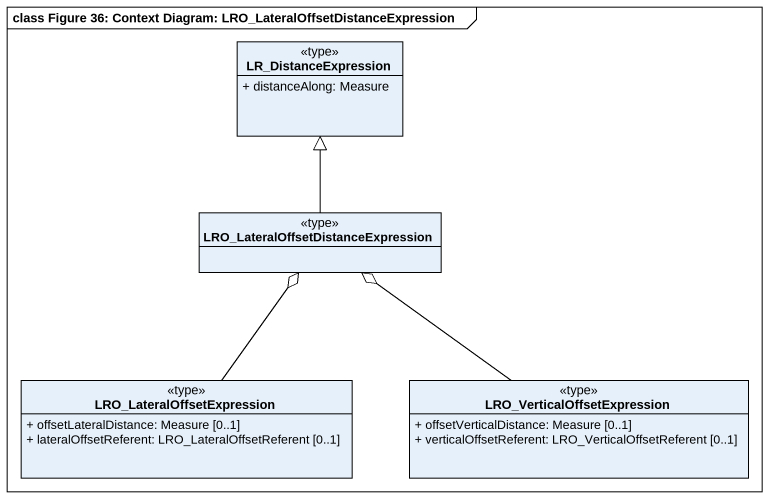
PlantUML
@startuml
mainframe class Figure 36: Context Diagram: LRO_LateralOffsetDistanceExpression
hide circle
hide empty members
skinparam classAttributeIconSize 0
class LR_DistanceExpression <<type>> {
  + distanceAlong: Measure
}
class "LRO_LateralOffsetDistanceExpression" as LRO_LateralOffsetDistanceExp <<type>>
class LRO_LateralOffsetExpression <<type>> {
  + offsetLateralDistance: Measure [0..1]
  + lateralOffsetReferent: LRO_LateralOffsetReferent [0..1]
}
class LRO_VerticalOffsetExpression <<type>> {
  + offsetVerticalDistance: Measure [0..1]
  + verticalOffsetReferent: LRO_VerticalOffsetReferent [0..1]
}
LRO_LateralOffsetDistanceExp -up-|> LR_DistanceExpression
LRO_LateralOffsetDistanceExp o-- LRO_LateralOffsetExpression
LRO_LateralOffsetDistanceExp o-- LRO_VerticalOffsetExpression
@enduml
